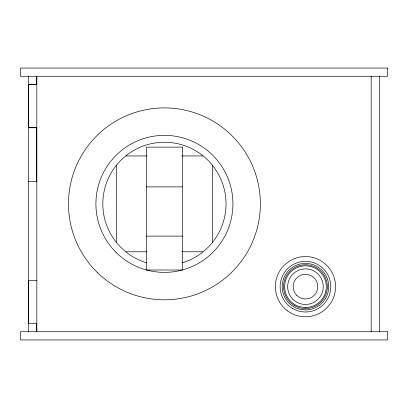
<?xml version="1.0" encoding="UTF-8"?>
<svg xmlns="http://www.w3.org/2000/svg" width="408" height="408" viewBox="0 0 408 408"><rect width="100%" height="100%" fill="white"/><g stroke="black" fill="none" stroke-linecap="round" stroke-linejoin="round"><path stroke-width="0.61" d="M28.616 84.487L36.827 84.487M28.616 127.362L36.827 127.362M28.509 127.541L36.72 127.541L36.72 182.009M36.72 127.76L28.509 127.76L28.509 84.655L36.72 84.655L36.72 76.271M126.021 155.948L146.967 155.948M181.871 155.948L202.817 155.948M28.616 181.575L36.827 181.575M146.35 186.874L182.488 186.874M146.35 236.115L182.488 236.115M126.021 251.777L146.967 251.777M181.871 251.777L202.817 251.777M28.616 280.638L36.827 280.638M28.509 323.462L36.827 323.513M379.384 76.271L379.384 331.73M371.173 76.271L371.173 331.73M212.333 165.47L212.333 242.26M116.504 165.47L116.504 242.26M36.827 76.271L36.827 331.73M36.72 323.462L36.72 331.73M28.616 76.271L28.616 331.73M28.509 280.638L28.509 323.519M146.696 262.864A61.603 61.603 0 0 1 114.311 168.025A61.603 61.603 0 0 1 214.526 168.025A61.603 61.603 0 0 1 182.141 262.864M387.6 68.059L20.4 68.059L20.4 76.271L387.6 76.271L387.6 68.059M182.488 147.115L146.35 147.115L146.35 269.999L182.488 269.999L182.488 147.115M387.6 331.73L20.4 331.73L20.4 339.94L387.6 339.94L387.6 331.73M305.465 307.51L300.069 306.801A20.849 20.849 0 0 1 289.491 273.263A20.849 20.849 0 0 1 324.355 277.853A20.849 20.849 0 0 1 305.465 307.51M305.465 309.947L299.436 309.157A23.287 23.287 0 0 1 287.625 271.697A23.287 23.287 0 0 1 326.563 276.823A23.287 23.287 0 0 1 305.465 309.947M292.878 299.248A17.799 17.799 0 0 0 322.651 291.271A17.799 17.799 0 0 0 300.854 269.474A17.799 17.799 0 0 0 292.878 299.248M296.749 295.377A12.322 12.322 0 0 0 317.363 289.853A12.322 12.322 0 0 0 302.272 274.762A12.322 12.322 0 0 0 296.749 295.377M287.482 310.825A30.116 30.116 0 0 0 335.376 290.154A30.116 30.116 0 0 0 293.525 259.009A30.116 30.116 0 0 0 287.482 310.825M292.22 308.254A25.327 25.327 0 0 0 330.781 287.339A25.327 25.327 0 0 0 293.388 264.399A25.327 25.327 0 0 0 292.22 308.254M294.51 305.633A21.905 21.905 0 0 0 327.364 286.661A21.905 21.905 0 0 0 294.51 267.694A21.905 21.905 0 0 0 294.51 305.633M97.374 272.503A95.946 95.946 0 0 0 257.382 227.603A95.946 95.946 0 0 0 138.496 111.481A95.946 95.946 0 0 0 97.374 272.503M115.974 252.307A68.508 68.508 0 0 0 230.591 221.595A68.508 68.508 0 0 0 146.686 137.69A68.508 68.508 0 0 0 115.974 252.307"/></g></svg>
